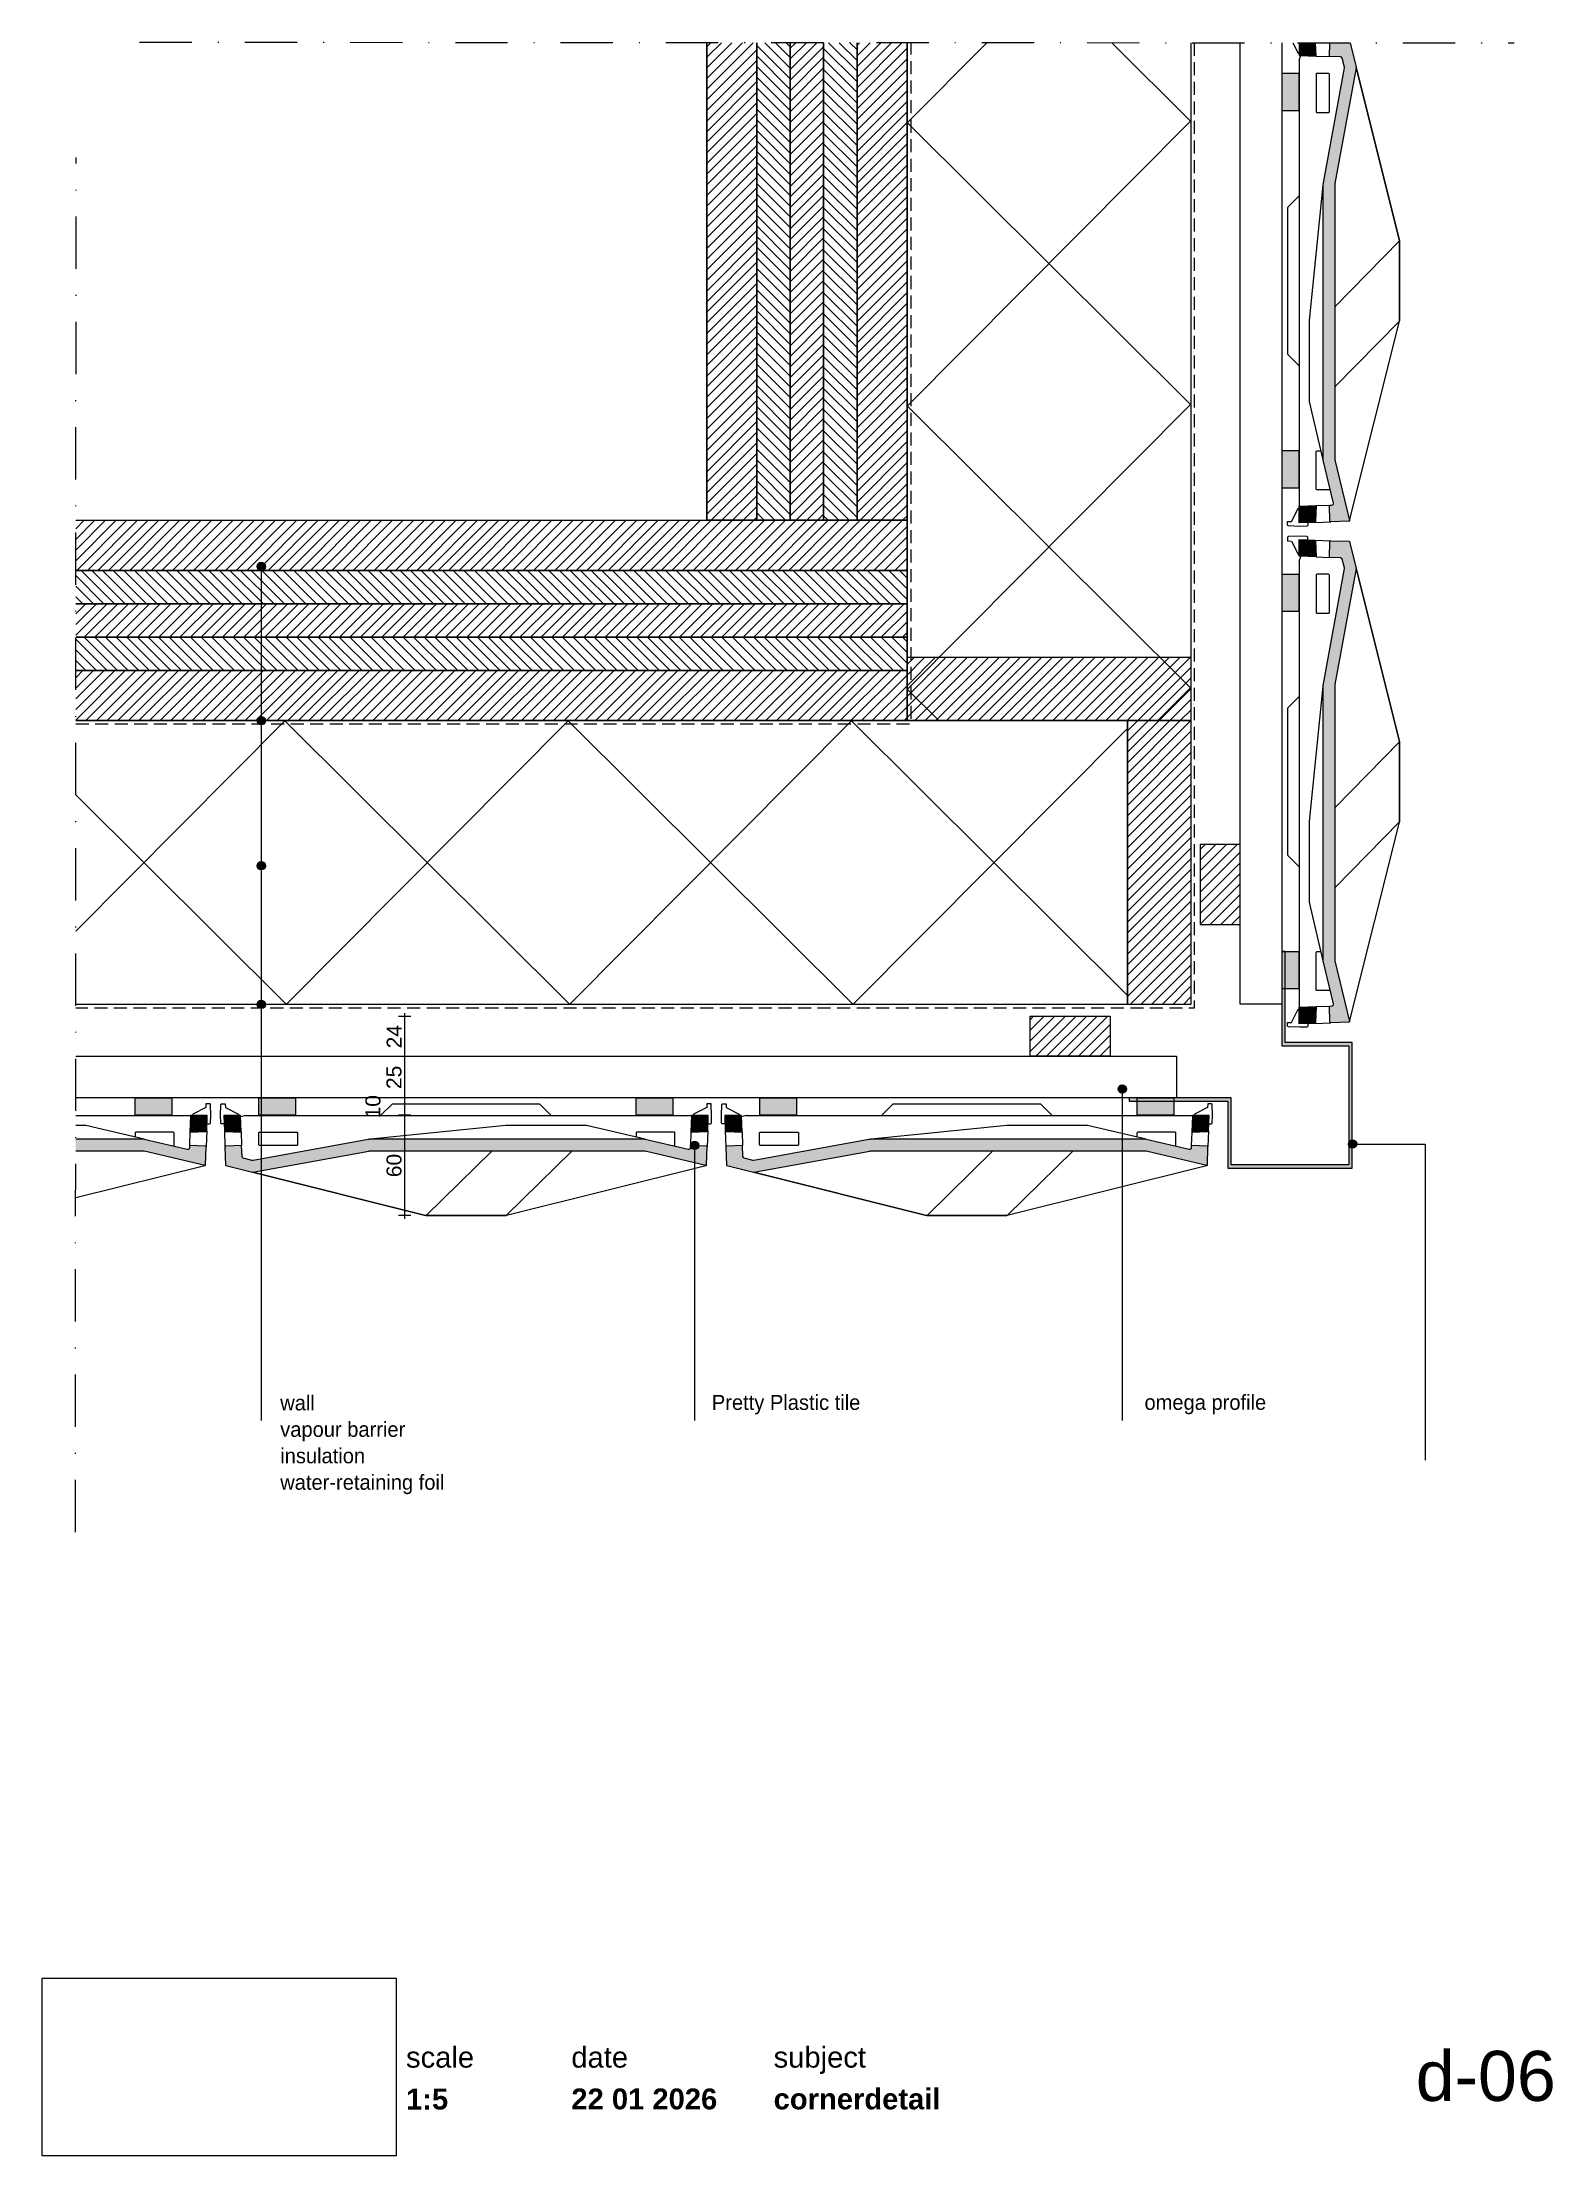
# Paper-space layout 'd-06 cornerdetail (1)' of a CAD drawing. Header units: millimetres. Extents: x 14 to 195, y 11 to 264.
import ezdxf
from ezdxf.xclip import XClip

# ---------------------------------------------------------------- set-up
doc = ezdxf.new("R2010")
doc.units = ezdxf.units.MM
doc.header["$MEASUREMENT"] = 0
doc.header["$XCLIPFRAME"] = 0
for name, pattern in [('B0302', [12.51, 6.26, -3.125, 0, -3.125]), ('B0701', [2.3412, 1.56, -0.7812]), ('Wipeout_Contour', [1000, 0, -1000])]:
    doc.linetypes.add(name, pattern=pattern)
for name, color, linetype in [('#01', 7, 'Continuous'), ('Dim - 1_50_100', 7, 'Continuous'), ('Info - 1_50_100', 7, 'Continuous'), ('Info - 1_5_10', 7, 'Continuous'), ('Info - English', 7, 'Continuous')]:
    doc.layers.add(name, color=color, linetype=linetype)
doc.styles.add('GENERATED_STYLE_1', font='HelveticaNeue.ttc')
doc.styles.add('GENERATED_STYLE_2', font='HelveticaNeue.ttc')
doc.styles.add('GENERATED_STYLE_3', font='Helvetica.ttc')
doc.styles.add('GENERATED_STYLE_4', font='')
doc.styles.get('GENERATED_STYLE_4').set_extended_font_data('Work Sans')
picture_1 = doc.add_image_def('image1.png', size_in_pixel=(317, 159))
pattern_1 = [(45, (-5645.1847, 863.7563), (-0.6363961, 0.6363961), [])]
pattern_2 = [(315, (-5645.1847, 863.7563), (0.6363961, 0.6363961), [])]

# ---------------------------------------------------------------- blocks, each defined once
blk = doc.blocks.new('Drawing_1_1', base_point=(-200, 60))
at = {"color": 2, "linetype": 'Continuous', "lineweight": 0}
for s, insert, char_height, attachment_point, style in [('\\A1;{\\pql;\\fHelvetica Neue|b0|i0|c0|p0;\\W1.000000;scale}', (57.28, 24.14), 2.5, 1, 'GENERATED_STYLE_1'), ('\\A1;{\\pql;\\fHelvetica Neue|b0|i0|c0|p0;\\W1.000000;date}', (77.08, 24.14), 2.5, 1, 'GENERATED_STYLE_1'), ('\\A1;{\\pql;\\fHelvetica Neue|b0|i0|c0|p0;\\W1.000000;subject}', (101.31, 24.14), 2.5, 1, 'GENERATED_STYLE_1'), ('\\A1;{\\pqr;\\fHelvetica Neue|b0|i0|c0|p0;\\W1.000000;d-06}', (195, 23.65), 6, 3, 'GENERATED_STYLE_1'), ('\\A1;{\\pql;\\fHelvetica Neue|b1|i0|c0|p0;\\W1.000000;1:5}', (57.28, 19.12), 2.5, 1, 'GENERATED_STYLE_2'), ('\\A1;{\\pql;\\fHelvetica Neue|b1|i0|c0|p0;\\W1.000000;22 01 2026}', (77.08, 19.14), 2.5, 1, 'GENERATED_STYLE_2'), ('\\A1;{\\pql;\\fHelvetica Neue|b1|i0|c0|p0;\\W1.000000;cornerdetail}', (101.31, 19.14), 2.5, 1, 'GENERATED_STYLE_2')]:
    blk.add_mtext(s, dxfattribs=dict(at, insert=insert, char_height=char_height, attachment_point=attachment_point, style=style))
at = {"color": 254, "linetype": 'Wipeout_Contour', "lineweight": 0, "ltscale": 174.062972}
blk.add_wipeout([(13.71, 11.09), (56.11, 11.09), (56.11, 32.35), (13.71, 32.35)], dxfattribs=at)
at = {"color": 9, "lineweight": 0}
image = blk.add_image(picture_1, insert=(13.71, 11.09), size_in_units=(42.4, 21.27), dxfattribs=at)
image.set_boundary_path([(-0.5, -0.5), (316.5, 158.5)])
blk = doc.blocks.new('Drawing_2_1', base_point=(-5645.18, 863.76))
at = {"layer": '#01', "linetype": 'Continuous', "lineweight": 0, "true_color": 0x000000}
for points in [[(39.44, 201.47), (39.48, 201.27), (39.58, 201.11), (39.75, 201), (39.94, 200.97), (40.13, 201), (40.29, 201.11), (40.4, 201.27), (40.44, 201.47), (40.4, 201.66), (40.29, 201.82), (40.13, 201.93), (39.94, 201.97), (39.75, 201.93), (39.58, 201.82), (39.48, 201.66)], [(39.44, 183), (39.48, 182.81), (39.58, 182.65), (39.75, 182.54), (39.94, 182.5), (40.13, 182.54), (40.29, 182.65), (40.4, 182.81), (40.44, 183), (40.4, 183.19), (40.29, 183.36), (40.13, 183.47), (39.94, 183.5), (39.75, 183.47), (39.58, 183.36), (39.48, 183.19)], [(39.44, 165.61), (39.48, 165.42), (39.58, 165.26), (39.75, 165.15), (39.94, 165.11), (40.13, 165.15), (40.29, 165.26), (40.4, 165.42), (40.44, 165.61), (40.4, 165.8), (40.29, 165.97), (40.13, 166.08), (39.94, 166.11), (39.75, 166.08), (39.58, 165.97), (39.48, 165.8)], [(39.44, 149), (39.48, 148.81), (39.58, 148.65), (39.75, 148.54), (39.94, 148.5), (40.13, 148.54), (40.29, 148.65), (40.4, 148.81), (40.44, 149), (40.4, 149.19), (40.29, 149.36), (40.13, 149.47), (39.94, 149.5), (39.75, 149.47), (39.58, 149.36), (39.48, 149.19)], [(142.57, 138.87), (142.61, 138.68), (142.72, 138.52), (142.88, 138.41), (143.07, 138.37), (143.27, 138.41), (143.43, 138.52), (143.54, 138.68), (143.57, 138.87), (143.54, 139.06), (143.43, 139.22), (143.27, 139.33), (143.07, 139.37), (142.88, 139.33), (142.72, 139.22), (142.61, 139.06)], [(91.35, 132.11), (91.39, 131.91), (91.5, 131.75), (91.66, 131.64), (91.85, 131.61), (92.04, 131.64), (92.21, 131.75), (92.31, 131.91), (92.35, 132.11), (92.31, 132.3), (92.21, 132.46), (92.04, 132.57), (91.85, 132.61), (91.66, 132.57), (91.5, 132.46), (91.39, 132.3)], [(170.15, 132.28), (170.19, 132.09), (170.29, 131.93), (170.46, 131.82), (170.65, 131.78), (170.84, 131.82), (171, 131.93), (171.11, 132.09), (171.15, 132.28), (171.11, 132.47), (171, 132.63), (170.84, 132.74), (170.65, 132.78), (170.46, 132.74), (170.29, 132.63), (170.19, 132.47)]]:
    blk.add_hatch(color=18, dxfattribs=at).paths.add_polyline_path(points)
at = {"layer": 'Info - 1_50_100', "linetype": 'Continuous', "lineweight": 0, "true_color": 0x000000}
h = blk.add_hatch(dxfattribs=at)
h.set_pattern_fill('310_Naaldhout__01__0001', color=18, style=0, pattern_type=2)
h.set_pattern_definition(pattern_1)
h.paths.add_polyline_path([(99.3, 264.21), (93.3, 264.21), (93.3, 207), (99.3, 207)])
h = blk.add_hatch(dxfattribs=at)
h.set_pattern_fill('310_Naaldhout__02__0001', color=18, style=0, pattern_type=2)
h.set_pattern_definition(pattern_2)
h.paths.add_polyline_path([(103.3, 264.21), (99.3, 264.21), (99.3, 207), (103.3, 207)])
h = blk.add_hatch(dxfattribs=at)
h.set_pattern_fill('310_Naaldhout__01__0001', color=18, style=0, pattern_type=2)
h.set_pattern_definition(pattern_1)
h.paths.add_polyline_path([(107.3, 264.21), (103.3, 264.21), (103.3, 207), (107.3, 207)])
h = blk.add_hatch(dxfattribs=at)
h.set_pattern_fill('310_Naaldhout__02__0001', color=18, style=0, pattern_type=2)
h.set_pattern_definition(pattern_2)
h.paths.add_polyline_path([(111.3, 264.21), (107.3, 264.21), (107.3, 207), (111.3, 207)])
h = blk.add_hatch(dxfattribs=at)
h.set_pattern_fill('310_Naaldhout__01__0001', color=18, style=0, pattern_type=2)
h.set_pattern_definition(pattern_1)
h.paths.add_polyline_path([(117.3, 264.21), (111.3, 264.21), (111.3, 207), (117.3, 207)])
h = blk.add_hatch(dxfattribs=at)
h.set_pattern_fill('415_Isolatie_ruit_0001', color=18, style=0, pattern_type=2)
h.set_pattern_definition([(45.152, (117.304, 288.57), (-16.9703, 16.8807), []), (135.152, (117.304, 288.57), (16.9703, 17.0605), [])])
h.paths.add_polyline_path([(151.3, 264.21), (117.3, 264.21), (117.3, 183), (151.3, 183)])
h = blk.add_hatch(dxfattribs=at)
h.set_pattern_fill('310_Naaldhout__01__0001', color=18, style=0, pattern_type=2)
h.set_pattern_definition(pattern_1)
h.paths.add_polyline_path([(117.3, 207), (17.71, 207), (17.71, 201), (117.3, 201)])
h = blk.add_hatch(dxfattribs=at)
h.set_pattern_fill('310_Naaldhout__02__0001', color=18, style=0, pattern_type=2)
h.set_pattern_definition(pattern_2)
h.paths.add_polyline_path([(117.3, 201), (17.71, 201), (17.71, 197), (117.3, 197)])
h = blk.add_hatch(dxfattribs=at)
h.set_pattern_fill('310_Naaldhout__01__0001', color=18, style=0, pattern_type=2)
h.set_pattern_definition(pattern_1)
h.paths.add_polyline_path([(117.3, 197), (17.71, 197), (17.71, 193), (117.3, 193)])
h = blk.add_hatch(dxfattribs=at)
h.set_pattern_fill('310_Naaldhout__02__0001', color=18, style=0, pattern_type=2)
h.set_pattern_definition(pattern_2)
h.paths.add_polyline_path([(117.3, 193), (17.71, 193), (17.71, 189), (117.3, 189)])
h = blk.add_hatch(dxfattribs=at)
h.set_pattern_fill('310_Naaldhout__01__0001', color=18, style=0, pattern_type=2)
h.set_pattern_definition(pattern_1)
h.paths.add_polyline_path([(117.3, 183), (151.3, 183), (151.3, 190.6), (117.3, 190.6)])
h = blk.add_hatch(dxfattribs=at)
h.set_pattern_fill('310_Naaldhout__01__0001', color=18, style=0, pattern_type=2)
h.set_pattern_definition(pattern_1)
h.paths.add_polyline_path([(117.3, 189), (17.71, 189), (17.71, 183), (117.3, 183)])
h = blk.add_hatch(dxfattribs=at)
h.set_pattern_fill('415_Isolatie_ruit_0001', color=18, style=0, pattern_type=2)
h.set_pattern_definition([(135.152, (42.938, 149.003), (16.8807, 16.9703), []), (225.152, (42.938, 149.003), (-17.0605, 16.9703), [])])
h.paths.add_polyline_path([(143.7, 183), (17.71, 183), (17.71, 149), (143.7, 149)])
h = blk.add_hatch(dxfattribs=at)
h.set_pattern_fill('310_Naaldhout__01__0001', color=18, style=0, pattern_type=2)
h.set_pattern_definition(pattern_1)
h.paths.add_polyline_path([(151.3, 149), (151.3, 183), (143.7, 183), (143.7, 149)])
blk.add_hatch(color=18, dxfattribs=at).paths.add_polyline_path([(162.58, 155.36), (162.18, 155.36), (162.18, 144.05), (170.21, 144.05), (170.21, 129.78), (156.1, 129.78), (156.1, 137.81), (143.89, 137.81), (143.89, 137.41), (155.7, 137.41), (155.7, 129.38), (170.61, 129.38), (170.61, 144.45), (162.58, 144.45)])
at = {"layer": 'Info - 1_5_10', "linetype": 'Continuous', "lineweight": 0, "true_color": 0xd1d7d8}
for points in [[(164.28, 264.21), (164.28, 262.69), (166.28, 262.62), (166.23, 264.21)], [(167.14, 247.14), (167.14, 214.32), (167.14, 214.28), (167.14, 214.25), (167.15, 214.22), (168.37, 209.07, -0.473151), (168.18, 208.82), (167.89, 208.81), (167.95, 206.91, 0.414085), (168.06, 206.81), (170.21, 206.88, 0.473285), (170.27, 206.96), (168.55, 214.24), (168.54, 214.26), (168.54, 214.28), (168.54, 247.2), (168.54, 247.24), (168.55, 247.28), (168.55, 247.33), (171.09, 261.22), (171.09, 261.23), (171.09, 261.25), (171.09, 261.27), (170.35, 264.21), (167.94, 264.21), (167.88, 262.56), (169.23, 262.51, -0.334419), (169.41, 262.36), (169.68, 261.3), (169.68, 261.28), (169.69, 261.25), (169.69, 261.23), (169.68, 261.21), (167.17, 247.43), (167.16, 247.38), (167.15, 247.32), (167.15, 247.26), (167.14, 247.2)], [(164.28, 208.69), (164.28, 206.68), (166.12, 206.74, 0.394037), (166.22, 206.84), (166.28, 208.76)], [(166.12, 204.63), (164.28, 204.69), (164.28, 202.69), (166.28, 202.62), (166.22, 204.53, 0.394037)], [(167.14, 154.32), (167.14, 154.28), (167.14, 154.25), (167.15, 154.22), (168.37, 149.07, -0.473151), (168.18, 148.82), (167.89, 148.81), (167.95, 146.91, 0.414085), (168.06, 146.81), (170.21, 146.88, 0.473285), (170.27, 146.96), (168.55, 154.24), (168.54, 154.26), (168.54, 154.28), (168.54, 187.2), (168.54, 187.24), (168.55, 187.28), (168.55, 187.33), (171.09, 201.22), (171.09, 201.23), (171.09, 201.25), (171.09, 201.27), (170.29, 204.44, 0.334541), (170.24, 204.49), (168.05, 204.56, 0.414085), (167.95, 204.47), (167.88, 202.56), (169.23, 202.51, -0.334419), (169.41, 202.36), (169.68, 201.3), (169.68, 201.28), (169.69, 201.25), (169.69, 201.23), (169.68, 201.21), (167.17, 187.43), (167.16, 187.38), (167.15, 187.32), (167.15, 187.26), (167.14, 187.2), (167.14, 187.14)], [(164.28, 148.69), (164.28, 146.68), (166.12, 146.74, 0.394037), (166.22, 146.84), (166.28, 148.76)], [(31.47, 135.71), (31.4, 133.71), (33.31, 133.78, 0.394037), (33.41, 133.87), (33.47, 135.71)], [(35.52, 133.87, 0.394037), (35.62, 133.78), (37.54, 133.71), (37.47, 135.71), (35.46, 135.71)], [(91.47, 135.71), (91.4, 133.71), (93.31, 133.78, 0.394037), (93.41, 133.87), (93.47, 135.71)], [(95.52, 133.87, 0.394037), (95.62, 133.78), (97.54, 133.71), (97.47, 135.71), (95.46, 135.71)], [(151.47, 135.71), (151.4, 133.71), (153.31, 133.78, 0.394037), (153.41, 133.87), (153.47, 135.71)], [(25.84, 132.85), (17.71, 132.85), (17.71, 131.45), (25.87, 131.45), (25.89, 131.45), (25.92, 131.45), (33.2, 129.73, 0.473285), (33.27, 129.78), (33.34, 131.94, 0.414085), (33.25, 132.04), (31.34, 132.11), (31.33, 131.81, -0.473151), (31.08, 131.63), (25.93, 132.84), (25.9, 132.85), (25.87, 132.85)], [(85.84, 132.85), (53.01, 132.85), (52.95, 132.85), (52.89, 132.85), (52.83, 132.84), (52.78, 132.83), (52.73, 132.82), (38.95, 130.31), (38.92, 130.31), (38.9, 130.31), (38.88, 130.31), (38.85, 130.31), (37.79, 130.58, -0.334419), (37.64, 130.77), (37.59, 132.11), (35.69, 132.04, 0.414085), (35.59, 131.94), (35.67, 129.76, 0.334541), (35.71, 129.7), (38.89, 128.91), (38.9, 128.9), (38.92, 128.9), (38.93, 128.91), (52.82, 131.44), (52.87, 131.45), (52.91, 131.45), (52.96, 131.45), (85.87, 131.45), (85.89, 131.45), (85.92, 131.45), (93.2, 129.73, 0.473285), (93.27, 129.78), (93.34, 131.94, 0.414085), (93.25, 132.04), (91.34, 132.11), (91.33, 131.81, -0.473151), (91.08, 131.63), (85.93, 132.84), (85.9, 132.85), (85.87, 132.85)], [(145.84, 132.85), (113.01, 132.85), (112.95, 132.85), (112.89, 132.85), (112.83, 132.84), (112.78, 132.83), (112.73, 132.82), (98.95, 130.31), (98.92, 130.31), (98.9, 130.31), (98.88, 130.31), (98.85, 130.31), (97.79, 130.58, -0.334419), (97.64, 130.77), (97.59, 132.11), (95.69, 132.04, 0.414085), (95.59, 131.94), (95.67, 129.76, 0.334541), (95.71, 129.7), (98.89, 128.91), (98.9, 128.9), (98.92, 128.9), (98.93, 128.91), (112.82, 131.44), (112.87, 131.45), (112.91, 131.45), (112.96, 131.45), (145.87, 131.45), (145.89, 131.45), (145.92, 131.45), (153.2, 129.73, 0.473285), (153.27, 129.78), (153.34, 131.94, 0.414085), (153.25, 132.04), (151.34, 132.11), (151.33, 131.81, -0.473151), (151.08, 131.63), (145.93, 132.84), (145.9, 132.85), (145.87, 132.85)]]:
    blk.add_hatch(color=254, dxfattribs=at).paths.add_polyline_path(points)
at = {"layer": 'Info - 1_5_10', "linetype": 'Continuous', "lineweight": 0, "true_color": 0xffffff}
for points in [[(162.18, 260.51), (162.18, 256.11), (164.27, 256.11), (164.27, 260.51)], [(162.18, 215.31), (162.18, 210.91), (164.27, 210.91), (164.27, 215.31)], [(162.18, 200.51), (162.18, 196.11), (164.27, 196.11), (164.27, 200.51)], [(162.18, 155.31), (162.18, 150.91), (164.27, 150.91), (164.27, 155.31)], [(24.84, 137.81), (24.84, 135.72), (29.24, 135.72), (29.24, 137.81)], [(39.64, 137.81), (39.64, 135.72), (44.04, 135.72), (44.04, 137.81)], [(84.84, 137.81), (84.84, 135.72), (89.24, 135.72), (89.24, 137.81)], [(99.64, 137.81), (99.64, 135.72), (104.04, 135.72), (104.04, 137.81)], [(144.84, 137.81), (144.84, 135.72), (149.24, 135.72), (149.24, 137.81)]]:
    blk.add_hatch(color=7, dxfattribs=at).paths.add_polyline_path(points)
at = {"layer": 'Info - 1_5_10', "linetype": 'Continuous', "lineweight": 0, "true_color": 0x99a3a6}
h = blk.add_hatch(dxfattribs=at)
h.set_pattern_fill('310_Naaldhout__01__0001', color=253, style=0, pattern_type=2)
h.set_pattern_definition(pattern_1)
h.paths.add_polyline_path([(157.19, 168.17), (152.39, 168.17), (152.39, 158.57), (157.19, 158.57)])
h = blk.add_hatch(dxfattribs=at)
h.set_pattern_fill('310_Naaldhout__01__0001', color=253, style=0, pattern_type=2)
h.set_pattern_definition(pattern_1)
h.paths.add_polyline_path([(132.02, 142.8), (141.62, 142.8), (141.62, 147.6), (132.02, 147.6)])
at = {"layer": '#01', "color": 9, "linetype": 'Continuous', "lineweight": 0}
for p, q in [((39.94, 200.97), (39.94, 109.18)), ((39.94, 182.5), (39.94, 99.18)), ((39.94, 165.11), (39.94, 113.55)), ((39.94, 148.5), (39.94, 99.18)), ((143.07, 138.37), (143.07, 99.18)), ((91.85, 131.61), (91.85, 99.18))]:
    blk.add_line(p, q, dxfattribs=at)
at = {"layer": '#01', "color": 2, "linetype": 'B0701', "lineweight": 0, "flags": 128}
for points in [[(151.7, 264.21), (151.7, 148.57), (17.71, 148.57)], [(17.71, 182.61), (117.78, 182.6), (117.79, 264.21)]]:
    blk.add_lwpolyline(points, dxfattribs=at)
at = {"layer": '#01', "color": 9, "linetype": 'Continuous', "lineweight": 0, "flags": 128}
blk.add_lwpolyline([(171.15, 132.28), (179.37, 132.28), (179.37, 94.4)], dxfattribs=at)
at = {"layer": '#01', "color": 1, "linetype": 'Continuous', "lineweight": 0}
for centre in [(39.94, 201.47), (39.94, 183), (39.94, 165.61), (39.94, 149), (143.07, 138.87), (91.85, 132.11), (170.65, 132.28)]:
    blk.add_circle(centre, 0.5, dxfattribs=at)
at = {"layer": 'Dim - 1_50_100', "color": 1, "linetype": 'Continuous', "lineweight": 0}
for p, q in [((57.87, 147.56), (56.37, 147.56)), ((57.12, 147.56), (57.12, 147.96)), ((57.12, 142.76), (57.12, 147.56)), ((57.87, 142.76), (56.37, 142.76)), ((57.12, 137.81), (57.12, 142.76)), ((57.87, 137.81), (56.37, 137.81)), ((57.12, 135.72), (57.12, 137.81)), ((57.87, 135.72), (56.37, 135.72)), ((57.12, 123.72), (57.12, 135.72)), ((57.87, 123.72), (56.37, 123.72)), ((57.12, 123.32), (57.12, 123.72))]:
    blk.add_line(p, q, dxfattribs=at)
at = {"layer": 'Info - 1_50_100', "color": 9, "linetype": 'Continuous', "lineweight": 0, "flags": 128}
for points in [[(99.3, 264.21), (99.3, 207), (93.3, 207), (93.3, 264.21)], [(103.3, 264.21), (103.3, 207), (99.3, 207), (99.3, 264.21)], [(107.3, 264.21), (107.3, 207), (103.3, 207), (103.3, 264.21)], [(111.3, 264.21), (111.3, 207), (107.3, 207), (107.3, 264.21)], [(117.3, 264.21), (117.3, 207), (111.3, 207), (111.3, 264.21)], [(162.18, 264.21), (162.18, 149.02), (157.19, 149.02), (157.19, 264.21)], [(17.71, 207), (117.3, 207), (117.3, 201), (17.71, 201)], [(17.71, 201), (117.3, 201), (117.3, 197), (17.71, 197)], [(17.71, 197), (117.3, 197), (117.3, 193), (17.71, 193)], [(17.71, 193), (117.3, 193), (117.3, 189), (17.71, 189)], [(17.71, 189), (117.3, 189), (117.3, 183), (17.71, 183)], [(17.71, 142.8), (149.56, 142.8), (149.56, 137.81), (17.71, 137.81)]]:
    blk.add_lwpolyline(points, dxfattribs=at)
at = {"layer": 'Info - 1_50_100', "color": 4, "linetype": 'Continuous', "lineweight": 0, "flags": 128}
for points in [[(93.3, 264.21), (93.3, 207), (117.3, 207), (117.3, 264.21)], [(17.71, 207), (117.3, 207), (117.3, 183), (17.71, 183)]]:
    blk.add_lwpolyline(points, dxfattribs=at)
at = {"layer": 'Info - 1_50_100', "color": 1, "linetype": 'Continuous', "lineweight": 0, "flags": 128}
for points in [[(151.3, 264.21), (151.3, 183), (117.3, 183), (117.3, 264.21)], [(17.71, 183), (143.7, 183), (143.7, 149), (17.71, 149)]]:
    blk.add_lwpolyline(points, dxfattribs=at)
at = {"layer": 'Info - 1_50_100', "color": 2, "linetype": 'Continuous', "lineweight": 0, "flags": 128}
for points in [[(117.3, 183), (117.3, 190.6), (151.3, 190.6), (151.3, 183)], [(151.3, 149), (143.7, 149), (143.7, 183), (151.3, 183)]]:
    blk.add_lwpolyline(points, close=True, dxfattribs=at)
at = {"layer": 'Info - 1_50_100', "color": 9, "linetype": 'Continuous', "lineweight": 0, "flags": 128}
blk.add_lwpolyline([(162.58, 155.36), (162.18, 155.36), (162.18, 144.05), (170.21, 144.05), (170.21, 129.78), (156.1, 129.78), (156.1, 137.81), (143.89, 137.81), (143.89, 137.41), (155.7, 137.41), (155.7, 129.38), (170.61, 129.38), (170.61, 144.45), (162.58, 144.45)], close=True, dxfattribs=at)
at = {"layer": 'Info - 1_5_10', "color": 9, "linetype": 'Continuous', "lineweight": 0}
for p, q in [((164.28, 262.11), (164.45, 262.68)), ((164.28, 262.11), (164.28, 208.69)), ((166.28, 262.62), (167.88, 262.56)), ((171.08, 261.28), (176.27, 240.52)), ((168.54, 232.57), (176.27, 240.47)), ((176.27, 240.47), (176.27, 230.89)), ((168.54, 222.97), (176.27, 230.86)), ((166.29, 208.76), (167.89, 208.81)), ((166.12, 206.74), (164.28, 206.68)), ((166.12, 206.74), (168.06, 206.81)), ((164.28, 202.11), (164.45, 202.68)), ((166.12, 204.63), (168.05, 204.56)), ((166.28, 202.62), (167.88, 202.56)), ((164.28, 202.11), (164.28, 148.69)), ((171.08, 201.28), (176.27, 180.52)), ((168.54, 172.57), (176.27, 180.47)), ((176.27, 180.47), (176.27, 170.89)), ((168.54, 162.97), (176.27, 170.86)), ((166.29, 148.76), (167.89, 148.81)), ((166.12, 146.74), (164.28, 146.68)), ((166.12, 146.74), (168.06, 146.81)), ((17.71, 135.71), (31.47, 135.71)), ((33.41, 133.87), (33.47, 135.71)), ((38.04, 135.71), (37.47, 135.54)), ((38.04, 135.71), (91.47, 135.71)), ((93.41, 133.87), (93.47, 135.71)), ((98.04, 135.71), (97.47, 135.54)), ((98.04, 135.71), (151.47, 135.71)), ((153.41, 133.87), (153.47, 135.71)), ((31.4, 133.71), (31.34, 132.11)), ((33.41, 133.87), (33.34, 131.94)), ((35.52, 133.87), (35.59, 131.94)), ((37.54, 133.71), (37.59, 132.11)), ((91.4, 133.71), (91.34, 132.11)), ((93.41, 133.87), (93.34, 131.94)), ((95.52, 133.87), (95.59, 131.94)), ((97.54, 133.71), (97.59, 132.11)), ((151.4, 133.71), (151.34, 132.11)), ((153.41, 133.87), (153.34, 131.94)), ((67.58, 131.45), (59.69, 123.72)), ((77.18, 131.45), (69.29, 123.72)), ((127.58, 131.45), (119.69, 123.72)), ((137.18, 131.45), (129.29, 123.72)), ((38.88, 128.91), (59.63, 123.72)), ((98.88, 128.91), (119.63, 123.72)), ((59.69, 123.72), (69.26, 123.72)), ((119.69, 123.72), (129.26, 123.72))]:
    blk.add_line(p, q, dxfattribs=at)
at = {"layer": 'Info - 1_5_10', "color": 9, "linetype": 'Continuous', "lineweight": 0, "flags": 128}
blk.add_lwpolyline([(163.49, 264.21), (164.13, 262.95), (164.28, 262.92)], dxfattribs=at)
at = {"layer": 'Info - 1_5_10', "color": 2, "linetype": 'Continuous', "lineweight": 0, "flags": 128}
blk.add_lwpolyline([(164.28, 264.21), (164.28, 262.69), (166.28, 262.62), (166.23, 264.21)], dxfattribs=at)
for points in [[(170.35, 264.21), (171.09, 261.27), (171.09, 261.25), (171.09, 261.23), (171.09, 261.22), (168.55, 247.33), (168.55, 247.28), (168.54, 247.24), (168.54, 247.2), (168.54, 214.28), (168.54, 214.26), (168.55, 214.24), (170.27, 206.96, -0.473285), (170.21, 206.88), (168.06, 206.81, -0.414085), (167.95, 206.91), (167.89, 208.81), (168.18, 208.82, 0.473151), (168.37, 209.07), (167.15, 214.22), (167.14, 214.25), (167.14, 214.28), (167.14, 214.32), (167.14, 247.14), (167.14, 247.2), (167.15, 247.26), (167.15, 247.32), (167.16, 247.38), (167.17, 247.43), (169.68, 261.21), (169.69, 261.23), (169.69, 261.25), (169.68, 261.28), (169.68, 261.3), (169.41, 262.36, 0.334419), (169.23, 262.51), (167.88, 262.56), (167.94, 264.21)], [(17.71, 131.45), (25.87, 131.45), (25.89, 131.45), (25.92, 131.45), (33.2, 129.73, 0.473285), (33.27, 129.78), (33.34, 131.94, 0.414085), (33.25, 132.04), (31.34, 132.11), (31.33, 131.81, -0.473151), (31.08, 131.63), (25.93, 132.84), (25.9, 132.85), (25.87, 132.85), (25.84, 132.85), (17.71, 132.85)]]:
    blk.add_lwpolyline(points, format="xyb", dxfattribs=at)
at = {"layer": 'Info - 1_5_10', "color": 9, "linetype": 'Continuous', "lineweight": 0, "flags": 128}
for points in [[(170.21, 206.88, 0.312132), (170.3, 206.97), (176.27, 230.85, 0.102037), (176.27, 230.9), (176.27, 240.49, 0.037171), (176.27, 240.52), (171.08, 261.25)], [(164.27, 245.88), (162.91, 244.52, 0.188266), (162.88, 244.45), (162.88, 226.93, 0.225103), (162.92, 226.85), (164.28, 225.49)], [(167.14, 214.24), (165.49, 221.25, -0.082482), (165.48, 221.3), (165.48, 230.87, -0.060953), (165.49, 230.92), (167.14, 247.14)], [(167.99, 210.67), (166.39, 210.67, -0.432265), (166.3, 210.77), (166.3, 215.24, -0.374997), (166.4, 215.33), (166.89, 215.33)], [(165.28, 206.69), (165.28, 206.4, -0.404156), (165.19, 206.3), (164.3, 206.27), (162.98, 206.32, -0.404506), (162.88, 206.42), (162.88, 206.84), (163.34, 206.86), (164.13, 208.42), (164.28, 208.45)], [(165.28, 204.69), (165.28, 204.97, 0.404156), (165.19, 205.07), (164.3, 205.1), (162.98, 205.06, 0.404506), (162.88, 204.96), (162.88, 204.53), (163.34, 204.51), (164.13, 202.95), (164.28, 202.92)], [(170.21, 146.88, 0.312132), (170.3, 146.97), (176.27, 170.85, 0.102037), (176.27, 170.9), (176.27, 180.49, 0.037171), (176.27, 180.52), (171.08, 201.25)], [(164.27, 185.88), (162.91, 184.52, 0.188266), (162.88, 184.45), (162.88, 166.93, 0.225103), (162.92, 166.85), (164.28, 165.49)], [(167.14, 154.24), (165.49, 161.25, -0.082482), (165.48, 161.3), (165.48, 170.87, -0.060953), (165.49, 170.92), (167.14, 187.14)], [(167.99, 150.67), (166.39, 150.67, -0.432265), (166.3, 150.77), (166.3, 155.24, -0.374997), (166.4, 155.33), (166.89, 155.33)], [(165.28, 146.69), (165.28, 146.4, -0.404156), (165.19, 146.3), (164.3, 146.27), (162.98, 146.32, -0.404506), (162.88, 146.42), (162.88, 146.84), (163.34, 146.86), (164.13, 148.42), (164.28, 148.45)], [(33.47, 134.71), (33.75, 134.71, 0.404156), (33.85, 134.81), (33.88, 135.69), (33.84, 137.01, 0.404506), (33.74, 137.11), (33.31, 137.11), (33.29, 136.65), (31.73, 135.86), (31.7, 135.71)], [(35.47, 134.71), (35.18, 134.71, -0.404156), (35.08, 134.81), (35.05, 135.69), (35.1, 137.01, -0.404506), (35.2, 137.11), (35.63, 137.11), (35.64, 136.65), (37.2, 135.86), (37.23, 135.71)], [(54.27, 135.72), (55.64, 137.08, -0.188266), (55.7, 137.11), (73.23, 137.11, -0.225103), (73.3, 137.07), (74.67, 135.71)], [(93.47, 134.71), (93.75, 134.71, 0.404156), (93.85, 134.81), (93.88, 135.69), (93.84, 137.01, 0.404506), (93.74, 137.11), (93.31, 137.11), (93.29, 136.65), (91.73, 135.86), (91.7, 135.71)], [(95.47, 134.71), (95.18, 134.71, -0.404156), (95.08, 134.81), (95.05, 135.69), (95.1, 137.01, -0.404506), (95.2, 137.11), (95.63, 137.11), (95.64, 136.65), (97.2, 135.86), (97.23, 135.71)], [(114.27, 135.72), (115.64, 137.08, -0.188266), (115.7, 137.11), (133.23, 137.11, -0.225103), (133.3, 137.07), (134.67, 135.71)], [(153.47, 134.71), (153.75, 134.71, 0.404156), (153.85, 134.81), (153.88, 135.69), (153.84, 137.01, 0.404506), (153.74, 137.11), (153.31, 137.11), (153.29, 136.65), (151.73, 135.86), (151.7, 135.71)], [(25.92, 132.85), (18.91, 134.5, 0.082482), (18.86, 134.51), (17.71, 134.51)], [(85.92, 132.85), (78.91, 134.5, 0.082482), (78.86, 134.51), (69.29, 134.51, 0.060953), (69.23, 134.5), (53.01, 132.86)], [(145.92, 132.85), (138.91, 134.5, 0.082482), (138.86, 134.51), (129.29, 134.51, 0.060953), (129.23, 134.5), (113.01, 132.86)], [(29.49, 132), (29.49, 133.6, 0.432265), (29.39, 133.69), (24.91, 133.69, 0.374997), (24.83, 133.59), (24.83, 133.1)], [(89.49, 132), (89.49, 133.6, 0.432265), (89.39, 133.69), (84.91, 133.69, 0.374997), (84.83, 133.59), (84.83, 133.1)], [(149.49, 132), (149.49, 133.6, 0.432265), (149.39, 133.69), (144.91, 133.69, 0.374997), (144.83, 133.59), (144.83, 133.1)], [(33.27, 129.78, -0.312132), (33.18, 129.69), (17.71, 125.82)], [(93.27, 129.78, -0.312132), (93.18, 129.69), (69.3, 123.72, -0.102037), (69.26, 123.72), (59.67, 123.72, -0.037171), (59.63, 123.72), (38.9, 128.91)], [(153.27, 129.78, -0.312132), (153.18, 129.69), (129.3, 123.72, -0.102037), (129.26, 123.72), (119.67, 123.72, -0.037171), (119.63, 123.72), (98.9, 128.91)]]:
    blk.add_lwpolyline(points, format="xyb", dxfattribs=at)
at = {"layer": 'Info - 1_5_10', "color": 2, "linetype": 'Continuous', "lineweight": 0, "flags": 128}
for points in [[(162.18, 260.51), (162.18, 256.11), (164.27, 256.11), (164.27, 260.51)], [(162.18, 215.31), (162.18, 210.91), (164.27, 210.91), (164.27, 215.31)], [(162.18, 200.51), (162.18, 196.11), (164.27, 196.11), (164.27, 200.51)], [(162.18, 155.31), (162.18, 150.91), (164.27, 150.91), (164.27, 155.31)], [(24.84, 137.81), (29.24, 137.81), (29.24, 135.72), (24.84, 135.72)], [(39.64, 137.81), (44.04, 137.81), (44.04, 135.72), (39.64, 135.72)], [(84.84, 137.81), (89.24, 137.81), (89.24, 135.72), (84.84, 135.72)], [(99.64, 137.81), (104.04, 137.81), (104.04, 135.72), (99.64, 135.72)], [(144.84, 137.81), (149.24, 137.81), (149.24, 135.72), (144.84, 135.72)]]:
    blk.add_lwpolyline(points, close=True, dxfattribs=at)
at = {"layer": 'Info - 1_5_10', "color": 9, "linetype": 'Continuous', "lineweight": 0, "flags": 128}
for points in [[(167.78, 260.53), (166.38, 260.53, 0.414214), (166.28, 260.4), (166.29, 255.98, 0.414214), (166.38, 255.87), (167.79, 255.87, 0.414214), (167.88, 255.97), (167.88, 260.4, 0.414214)], [(167.78, 200.53), (166.38, 200.53, 0.414214), (166.28, 200.4), (166.29, 195.98, 0.414214), (166.38, 195.87), (167.79, 195.87, 0.414214), (167.88, 195.97), (167.88, 200.4, 0.414214)], [(39.63, 132.21), (39.63, 133.61, -0.414214), (39.75, 133.71), (44.18, 133.71, -0.414214), (44.29, 133.61), (44.29, 132.2, -0.414214), (44.19, 132.11), (39.75, 132.11, -0.414214)], [(99.63, 132.21), (99.63, 133.61, -0.414214), (99.75, 133.71), (104.18, 133.71, -0.414214), (104.29, 133.61), (104.29, 132.2, -0.414214), (104.19, 132.11), (99.75, 132.11, -0.414214)]]:
    blk.add_lwpolyline(points, format="xyb", close=True, dxfattribs=at)
at = {"layer": 'Info - 1_5_10', "color": 2, "linetype": 'Continuous', "lineweight": 0, "flags": 128}
for points in [[(164.28, 208.69), (166.28, 208.76), (166.22, 206.84, -0.394037), (166.12, 206.74), (164.28, 206.68)], [(166.12, 204.63, -0.394037), (166.22, 204.53), (166.28, 202.62), (164.28, 202.69), (164.28, 204.69)], [(167.14, 154.32), (167.14, 187.14), (167.14, 187.2), (167.15, 187.26), (167.15, 187.32), (167.16, 187.38), (167.17, 187.43), (169.68, 201.21), (169.69, 201.23), (169.69, 201.25), (169.68, 201.28), (169.68, 201.3), (169.41, 202.36, 0.334419), (169.23, 202.51), (167.88, 202.56), (167.95, 204.47, -0.414085), (168.05, 204.56), (170.24, 204.49, -0.334541), (170.29, 204.44), (171.09, 201.27), (171.09, 201.25), (171.09, 201.23), (171.09, 201.22), (168.55, 187.33), (168.55, 187.28), (168.54, 187.24), (168.54, 187.2), (168.54, 154.28), (168.54, 154.26), (168.55, 154.24), (170.27, 146.96, -0.473285), (170.21, 146.88), (168.06, 146.81, -0.414085), (167.95, 146.91), (167.89, 148.81), (168.18, 148.82, 0.473151), (168.37, 149.07), (167.15, 154.22), (167.14, 154.25), (167.14, 154.28)], [(164.28, 148.69), (166.28, 148.76), (166.22, 146.84, -0.394037), (166.12, 146.74), (164.28, 146.68)], [(31.47, 135.71), (31.4, 133.71), (33.31, 133.78, 0.394037), (33.41, 133.87), (33.47, 135.71)], [(35.52, 133.87, 0.394037), (35.62, 133.78), (37.54, 133.71), (37.47, 135.71), (35.46, 135.71)], [(91.47, 135.71), (91.4, 133.71), (93.31, 133.78, 0.394037), (93.41, 133.87), (93.47, 135.71)], [(95.52, 133.87, 0.394037), (95.62, 133.78), (97.54, 133.71), (97.47, 135.71), (95.46, 135.71)], [(151.47, 135.71), (151.4, 133.71), (153.31, 133.78, 0.394037), (153.41, 133.87), (153.47, 135.71)], [(85.84, 132.85), (53.01, 132.85), (52.95, 132.85), (52.89, 132.85), (52.83, 132.84), (52.78, 132.83), (52.73, 132.82), (38.95, 130.31), (38.92, 130.31), (38.9, 130.31), (38.88, 130.31), (38.85, 130.31), (37.79, 130.58, -0.334419), (37.64, 130.77), (37.59, 132.11), (35.69, 132.04, 0.414085), (35.59, 131.94), (35.67, 129.76, 0.334541), (35.71, 129.7), (38.89, 128.91), (38.9, 128.9), (38.92, 128.9), (38.93, 128.91), (52.82, 131.44), (52.87, 131.45), (52.91, 131.45), (52.96, 131.45), (85.87, 131.45), (85.89, 131.45), (85.92, 131.45), (93.2, 129.73, 0.473285), (93.27, 129.78), (93.34, 131.94, 0.414085), (93.25, 132.04), (91.34, 132.11), (91.33, 131.81, -0.473151), (91.08, 131.63), (85.93, 132.84), (85.9, 132.85), (85.87, 132.85)], [(145.84, 132.85), (113.01, 132.85), (112.95, 132.85), (112.89, 132.85), (112.83, 132.84), (112.78, 132.83), (112.73, 132.82), (98.95, 130.31), (98.92, 130.31), (98.9, 130.31), (98.88, 130.31), (98.85, 130.31), (97.79, 130.58, -0.334419), (97.64, 130.77), (97.59, 132.11), (95.69, 132.04, 0.414085), (95.59, 131.94), (95.67, 129.76, 0.334541), (95.71, 129.7), (98.89, 128.91), (98.9, 128.9), (98.92, 128.9), (98.93, 128.91), (112.82, 131.44), (112.87, 131.45), (112.91, 131.45), (112.96, 131.45), (145.87, 131.45), (145.89, 131.45), (145.92, 131.45), (153.2, 129.73, 0.473285), (153.27, 129.78), (153.34, 131.94, 0.414085), (153.25, 132.04), (151.34, 132.11), (151.33, 131.81, -0.473151), (151.08, 131.63), (145.93, 132.84), (145.9, 132.85), (145.87, 132.85)]]:
    blk.add_lwpolyline(points, format="xyb", close=True, dxfattribs=at)
at = {"layer": 'Info - 1_5_10', "color": 4, "linetype": 'Continuous', "lineweight": 0, "flags": 128}
for points in [[(157.19, 168.17), (152.39, 168.17), (152.39, 158.57), (157.19, 158.57)], [(132.02, 142.8), (132.02, 147.6), (141.62, 147.6), (141.62, 142.8)]]:
    blk.add_lwpolyline(points, close=True, dxfattribs=at)
at = {"layer": 'Dim - 1_50_100', "color": 2, "linetype": 'Continuous', "lineweight": 0, "char_height": 1.8, "width": 2.8266, "attachment_point": 7, "rotation": 90, "style": 'GENERATED_STYLE_3'}
for s, insert in [('\\A1;{\\pql;\\fHelvetica|b0|i0|c0|p0;\\W1.000000;24}', (56.76, 143.74)), ('\\A1;{\\pql;\\fHelvetica|b0|i0|c0|p0;\\W1.000000;25}', (56.76, 138.87)), ('\\A1;{\\pql;\\fHelvetica|b0|i0|c0|p0;\\W1.000000;10}', (54.24, 135.35)), ('\\A1;{\\pql;\\fHelvetica|b0|i0|c0|p0;\\W1.000000;60}', (56.76, 128.31))]:
    blk.add_mtext(s, dxfattribs=dict(at, insert=insert))
at = {"layer": 'Info - English', "color": 2, "linetype": 'Continuous', "lineweight": 0, "insert": (42.21, 96.25), "char_height": 1.8, "attachment_point": 4, "line_spacing_factor": 1.05635, "style": 'GENERATED_STYLE_4'}
blk.add_mtext('\\A1;{\\pql;\\fWork Sans|b0|i0|c0|p0;\\W1.000000;wall\\P\\pql;\\fWork Sans|b0|i0|c0|p0;\\W1.000000;vapour barrier\\P\\pql;\\fWork Sans|b0|i0|c0|p0;\\W1.000000;insulation\\P\\pql;\\fWork Sans|b0|i0|c0|p0;\\W1.000000;water-retaining foil}', dxfattribs=at)
at = {"layer": 'Info - English', "color": 2, "linetype": 'Continuous', "lineweight": 0, "char_height": 1.8, "style": 'GENERATED_STYLE_4'}
for s, insert, attachment_point in [('\\A1;{\\pql;\\fWork Sans|b0|i0|c0|p0;\\W1.000000;Pretty Plastic tile }', (93.91, 101.06), 4), ('\\A1;{\\pql;\\fWork Sans|b0|i0|c0|p0;\\W1.000000;omega profile}', (145.73, 101.07), 4), ('\\A1;{\\pqr;\\fWork Sans|b0|i0|c0|p0;\\W1.000000;edged steelprofile}', (218.27, 95.79), 6)]:
    blk.add_mtext(s, dxfattribs=dict(at, insert=insert, attachment_point=attachment_point))

psp = doc.layouts.new('d-06 cornerdetail (1)')

# ---------------------------------------------------------------- linework, layer by layer
at = {"layer": '#01', "color": 2, "linetype": 'B0302', "lineweight": 0}
for p, q in [((25.36, 264.27), (190.01, 264.2)), ((17.69, 85.8), (17.76, 250.45))]:
    psp.add_line(p, q, dxfattribs=at)

# ---------------------------------------------------------------- block references
at = {"color": 4, "linetype": 'Continuous', "lineweight": 0}
ref = psp.add_blockref('Drawing_2_1', (-5645.18, 863.76), dxfattribs=at)
XClip(ref).set_block_clipping_path([(17.706876193, 68.1487439967), (194.2955324062, 264.2113949809)])
ref = psp.add_blockref('Drawing_1_1', (-200, 60), dxfattribs=at)
XClip(ref).set_block_clipping_path([(-287.3178906032, -75.7273941135), (502.7286062445, 56.3449743075)])

doc.saveas('drawing.dxf')
